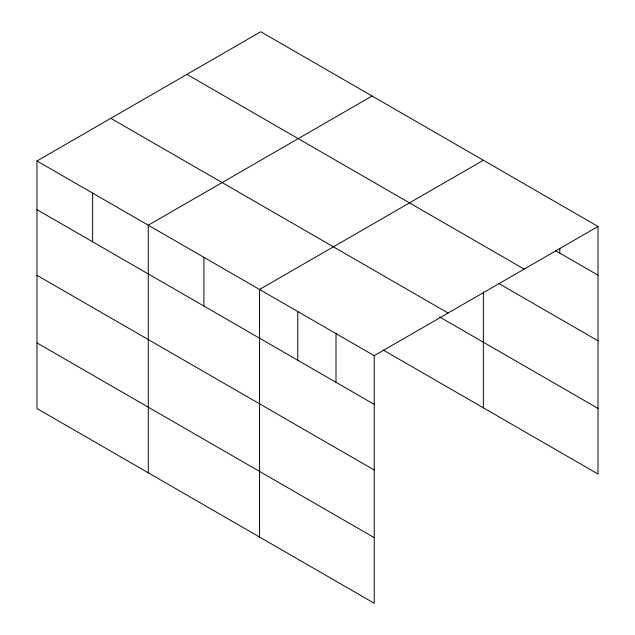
<?xml version="1.0" encoding="UTF-8"?>
<svg xmlns="http://www.w3.org/2000/svg" width="635" height="635" viewBox="0 0 635 635"><rect width="100%" height="100%" fill="white"/><g stroke="black" fill="none" stroke-linecap="round" stroke-linejoin="round"><path stroke-width="0.95" d="M36.973 160.965L374.221 355.671L374.221 603.25L36.973 408.543L36.973 160.965L260.779 31.75L598.027 226.457L598.027 474.035L383.199 350.012M372.07 96.004L148.265 225.211L148.265 472.797M483.362 160.258L259.556 289.465L259.556 537.051M374.221 355.671L598.027 226.457M555.554 250.65L598.027 275.169M186.92 74.39L524.169 269.097M498.65 283.424L598.027 340.797M110.831 118.324L448.08 313.031M439.698 317.008L598.027 408.416M36.973 209.677L374.221 404.384M36.973 275.304L374.221 470.011M36.973 342.916L374.221 537.623M559.8 248.229L559.8 253.103M483.362 291.981L483.362 407.837M336.002 333.605L336.002 382.318M297.783 311.531L297.783 360.243M203.914 257.342L203.914 306.054M92.623 193.088L92.623 241.8"/></g></svg>
